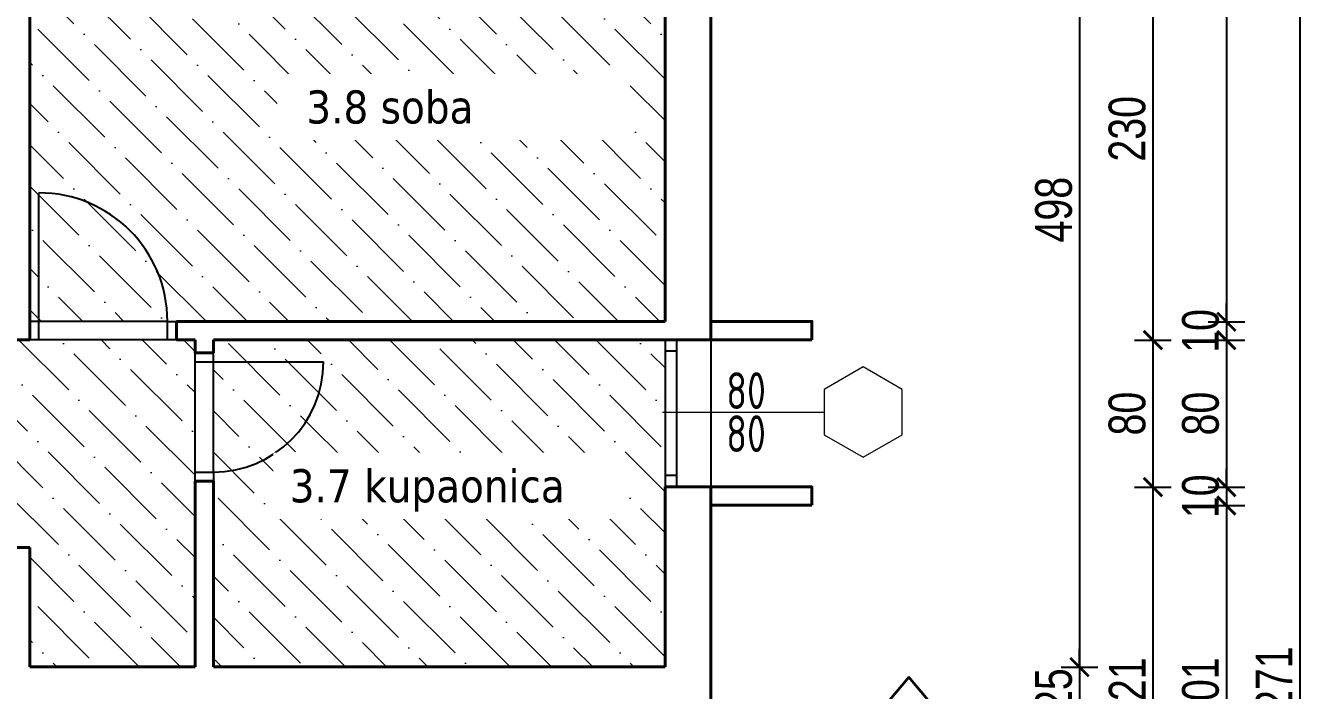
# Model space of a CAD drawing. Header units: millimetres. Extents: x 195897 to 285417, y -229751 to -116129.
# Drawn here: x 229102 to 229806, y -222599 to -222237 of the extents above; entities that cross this region are included whole.
import ezdxf
from ezdxf.enums import TextEntityAlignment as Align

# ---------------------------------------------------------------- set-up
doc = ezdxf.new("R2010")
doc.units = ezdxf.units.MM
doc.header["$PDMODE"] = 2
doc.linetypes.add('HIDDEN', pattern=[0.375, 0.25, -0.125])
doc.layers.get('0').update_dxf_attribs({"lineweight": 0})
doc.layers.get('Defpoints').update_dxf_attribs({"color": 250, "lineweight": 0})
for name, color, linetype, lineweight in [('06-hatch_grijano', 30, 'Continuous', 0), ('07-kote', 70, 'Continuous', 9), ('09-oznaka stavke', 1, 'Continuous', 0), ('TP_01 - 0.50', 1, 'Continuous', 40)]:
    doc.layers.add(name, color=color, linetype=linetype, lineweight=lineweight)
for name, color, linetype in [('TP_Otvori', 8, 'Continuous'), ('TP_Otvori.block', 8, 'Continuous'), ('zidovi', 1, 'Continuous')]:
    doc.layers.add(name, color=color, linetype=linetype)
doc.styles.add('isocpeur', font='isocpeur.ttf')
doc.styles.add('OPIS', font='hrcom.shx', dxfattribs={"width": 0.8, "height": 20})
doc.styles.add('tahoma10', font='tahoma.ttf', dxfattribs={"height": 2})
doc.dimstyles.new('ISO-25', dxfattribs={"dimtxt": 20, "dimasz": 10, "dimexe": 10, "dimexo": 10, "dimgap": 4, "dimtad": 1, "dimdec": 0, "dimtxsty": 'OPIS', "dimblk": 'ARCHTICK', "dimcen": 10, "dimdle": 10, "dimadec": 0, "dimazin": 0, "dimtfac": 1, "dimtdec": 0, "dimtix": 1, "dimtmove": 0, "dimatfit": 3, "dimldrblk": 'ARCHTICK', "dimfxl": 10, "dimfxlon": 1, "dimarcsym": 0})

# ---------------------------------------------------------------- blocks, each defined once
blk = doc.blocks.new('*U658')
at = {"layer": 'TP_Otvori'}
for p, q in [((5, 0), (5, 60)), ((5, 0), (0, 0)), ((65, 0), (5, 0)), ((5, -10), (5, 0)), ((65, -10), (65, 0)), ((65, 0), (70, 0)), ((70, -10), (0, -10))]:
    blk.add_line(p, q, dxfattribs=at)
blk.add_arc((5, 0), 60, 0.00001, 90.00001, dxfattribs=at)
blk = doc.blocks.new('*U655')
at = {"layer": 'TP_Otvori'}
for p, q in [((5, 0), (5, 70)), ((5, 0), (0, 0)), ((75, 0), (5, 0)), ((5, -10), (5, 0)), ((75, -10), (75, 0)), ((75, 0), (80, 0)), ((80, -10), (0, -10))]:
    blk.add_line(p, q, dxfattribs=at)
blk.add_arc((5, 0), 70, 0.00001, 90.00001, dxfattribs=at)
blk = doc.blocks.new('_ArchTick')
at = {"color": 0, "linetype": 'ByBlock', "lineweight": 0, "const_width": 0.15}
blk.add_lwpolyline([(-0.5, -0.5), (0.5, 0.5)], dxfattribs=at)
blk = doc.blocks.new('*D1482')
at = {"layer": '07-kote', "color": 0, "linetype": 'ByBlock', "lineweight": -2, "ltscale": 5, "transparency": 16777216}
for p, q in [((229676.17, -222078.17), (229676.17, -222596.17)), ((229666.17, -222088.17), (229686.17, -222088.17)), ((229666.17, -222586.17), (229686.17, -222586.17))]:
    blk.add_line(p, q, dxfattribs=at)
at = {"layer": 'Defpoints', "color": 0, "linetype": 'ByBlock', "ltscale": 5, "transparency": 16777216}
for p in [(229327.44, -222088.17), (229450.44, -222586.17), (229676.17, -222586.17)]:
    blk.add_point(p, dxfattribs=at)
at = {"layer": '07-kote', "color": 0, "linetype": 'ByBlock', "lineweight": -2, "ltscale": 5, "transparency": 16777216, "xscale": 10, "yscale": 10, "zscale": 10}
for p, rotation in [((229676.17, -222088.17), 90), ((229676.17, -222586.17), 270)]:
    blk.add_blockref('_ArchTick', p, dxfattribs=dict(at, rotation=rotation))
at = {"layer": '07-kote', "color": 0, "linetype": 'ByBlock', "ltscale": 5, "transparency": 16777216, "insert": (229662.17, -222337.17), "char_height": 20, "attachment_point": 5, "rotation": 90, "style": 'OPIS'}
blk.add_mtext('498', dxfattribs=at)
blk = doc.blocks.new('*D1483')
at = {"layer": '07-kote', "color": 0, "linetype": 'ByBlock', "lineweight": -2, "ltscale": 5, "transparency": 16777216}
for p, q in [((229676.17, -222586.17), (229676.17, -222576.17)), ((229666.17, -222586.17), (229686.17, -222586.17)), ((229676.17, -222586.17), (229676.17, -222611.17)), ((229666.17, -222611.17), (229686.17, -222611.17)), ((229676.17, -222611.17), (229676.17, -222621.17))]:
    blk.add_line(p, q, dxfattribs=at)
at = {"layer": 'Defpoints', "color": 0, "linetype": 'ByBlock', "ltscale": 5, "transparency": 16777216}
for p in [(229450.44, -222586.17), (229450.44, -222611.17), (229676.17, -222611.17)]:
    blk.add_point(p, dxfattribs=at)
at = {"layer": '07-kote', "color": 0, "linetype": 'ByBlock', "lineweight": -2, "ltscale": 5, "transparency": 16777216, "xscale": 10, "yscale": 10, "zscale": 10}
for p, rotation in [((229676.17, -222586.17), 270), ((229676.17, -222611.17), 90)]:
    blk.add_blockref('_ArchTick', p, dxfattribs=dict(at, rotation=rotation))
at = {"layer": '07-kote', "color": 0, "linetype": 'ByBlock', "ltscale": 5, "transparency": 16777216, "insert": (229662.17, -222598.67), "char_height": 20, "attachment_point": 5, "rotation": 90, "style": 'OPIS'}
blk.add_mtext('25', dxfattribs=at)
blk = doc.blocks.new('*D1497')
at = {"layer": '07-kote', "color": 0, "linetype": 'ByBlock', "lineweight": -2, "ltscale": 5, "transparency": 16777216}
for p, q in [((229716.17, -222168.17), (229716.17, -222418.17)), ((229706.17, -222178.17), (229726.17, -222178.17)), ((229706.17, -222408.17), (229726.17, -222408.17))]:
    blk.add_line(p, q, dxfattribs=at)
at = {"layer": 'Defpoints', "color": 0, "linetype": 'ByBlock', "ltscale": 5, "transparency": 16777216}
for p in [(229475.44, -222178.17), (229530.44, -222408.17), (229716.17, -222408.17)]:
    blk.add_point(p, dxfattribs=at)
at = {"layer": '07-kote', "color": 0, "linetype": 'ByBlock', "lineweight": -2, "ltscale": 5, "transparency": 16777216, "xscale": 10, "yscale": 10, "zscale": 10}
for p, rotation in [((229716.17, -222178.17), 90), ((229716.17, -222408.17), 270)]:
    blk.add_blockref('_ArchTick', p, dxfattribs=dict(at, rotation=rotation))
at = {"layer": '07-kote', "color": 0, "linetype": 'ByBlock', "ltscale": 5, "transparency": 16777216, "insert": (229702.17, -222293.17), "char_height": 20, "attachment_point": 5, "rotation": 90, "style": 'OPIS'}
blk.add_mtext('230', dxfattribs=at)
blk = doc.blocks.new('*D1498')
at = {"layer": '07-kote', "color": 0, "linetype": 'ByBlock', "lineweight": -2, "ltscale": 5, "transparency": 16777216}
for p, q in [((229716.17, -222398.17), (229716.17, -222498.17)), ((229706.17, -222408.17), (229726.17, -222408.17)), ((229706.17, -222488.17), (229726.17, -222488.17))]:
    blk.add_line(p, q, dxfattribs=at)
at = {"layer": 'Defpoints', "color": 0, "linetype": 'ByBlock', "ltscale": 5, "transparency": 16777216}
for p in [(229530.44, -222408.17), (229530.44, -222488.17), (229716.17, -222488.17)]:
    blk.add_point(p, dxfattribs=at)
at = {"layer": '07-kote', "color": 0, "linetype": 'ByBlock', "lineweight": -2, "ltscale": 5, "transparency": 16777216, "xscale": 10, "yscale": 10, "zscale": 10}
for p, rotation in [((229716.17, -222408.17), 90), ((229716.17, -222488.17), 270)]:
    blk.add_blockref('_ArchTick', p, dxfattribs=dict(at, rotation=rotation))
at = {"layer": '07-kote', "color": 0, "linetype": 'ByBlock', "ltscale": 5, "transparency": 16777216, "insert": (229702.17, -222448.17), "char_height": 20, "attachment_point": 5, "rotation": 90, "style": 'OPIS'}
blk.add_mtext('80', dxfattribs=at)
blk = doc.blocks.new('*D1499')
at = {"layer": '07-kote', "color": 0, "linetype": 'ByBlock', "lineweight": -2, "ltscale": 5, "transparency": 16777216}
for p, q in [((229716.17, -222478.17), (229716.17, -222719.17)), ((229706.17, -222488.17), (229726.17, -222488.17)), ((229706.17, -222709.17), (229726.17, -222709.17))]:
    blk.add_line(p, q, dxfattribs=at)
at = {"layer": 'Defpoints', "color": 0, "linetype": 'ByBlock', "ltscale": 5, "transparency": 16777216}
for p in [(229530.44, -222488.17), (229530.44, -222709.17), (229716.17, -222709.17)]:
    blk.add_point(p, dxfattribs=at)
at = {"layer": '07-kote', "color": 0, "linetype": 'ByBlock', "lineweight": -2, "ltscale": 5, "transparency": 16777216, "xscale": 10, "yscale": 10, "zscale": 10}
for p, rotation in [((229716.17, -222488.17), 90), ((229716.17, -222709.17), 270)]:
    blk.add_blockref('_ArchTick', p, dxfattribs=dict(at, rotation=rotation))
at = {"layer": '07-kote', "color": 0, "linetype": 'ByBlock', "ltscale": 5, "transparency": 16777216, "insert": (229702.17, -222598.67), "char_height": 20, "attachment_point": 5, "rotation": 90, "style": 'OPIS'}
blk.add_mtext('221', dxfattribs=at)
blk = doc.blocks.new('*D1510')
at = {"layer": '07-kote', "color": 0, "linetype": 'ByBlock', "lineweight": -2, "ltscale": 5, "transparency": 16777216}
for p, q in [((229756.17, -221953.17), (229756.17, -222408.17)), ((229746.17, -221963.17), (229766.17, -221963.17)), ((229746.17, -222398.17), (229766.17, -222398.17))]:
    blk.add_line(p, q, dxfattribs=at)
at = {"layer": 'Defpoints', "color": 0, "linetype": 'ByBlock', "ltscale": 5, "transparency": 16777216}
for p in [(229475.44, -221963.17), (229530.44, -222398.17), (229756.17, -222398.17)]:
    blk.add_point(p, dxfattribs=at)
at = {"layer": '07-kote', "color": 0, "linetype": 'ByBlock', "lineweight": -2, "ltscale": 5, "transparency": 16777216, "xscale": 10, "yscale": 10, "zscale": 10}
for p, rotation in [((229756.17, -221963.17), 90), ((229756.17, -222398.17), 270)]:
    blk.add_blockref('_ArchTick', p, dxfattribs=dict(at, rotation=rotation))
at = {"layer": '07-kote', "color": 0, "linetype": 'ByBlock', "ltscale": 5, "transparency": 16777216, "insert": (229742.17, -222180.67), "char_height": 20, "attachment_point": 5, "rotation": 90, "style": 'OPIS'}
blk.add_mtext('435', dxfattribs=at)
blk = doc.blocks.new('*D1511')
at = {"layer": '07-kote', "color": 0, "linetype": 'ByBlock', "lineweight": -2, "ltscale": 5, "transparency": 16777216}
for p, q in [((229756.17, -222398.17), (229756.17, -222388.17)), ((229746.17, -222398.17), (229766.17, -222398.17)), ((229756.17, -222398.17), (229756.17, -222408.17)), ((229746.17, -222408.17), (229766.17, -222408.17)), ((229756.17, -222408.17), (229756.17, -222418.17))]:
    blk.add_line(p, q, dxfattribs=at)
at = {"layer": 'Defpoints', "color": 0, "linetype": 'ByBlock', "ltscale": 5, "transparency": 16777216}
for p in [(229530.44, -222398.17), (229530.44, -222408.17), (229756.17, -222408.17)]:
    blk.add_point(p, dxfattribs=at)
at = {"layer": '07-kote', "color": 0, "linetype": 'ByBlock', "lineweight": -2, "ltscale": 5, "transparency": 16777216, "xscale": 10, "yscale": 10, "zscale": 10}
for p, rotation in [((229756.17, -222398.17), 270), ((229756.17, -222408.17), 90)]:
    blk.add_blockref('_ArchTick', p, dxfattribs=dict(at, rotation=rotation))
at = {"layer": '07-kote', "color": 0, "linetype": 'ByBlock', "ltscale": 5, "transparency": 16777216, "insert": (229742.17, -222403.17), "char_height": 20, "attachment_point": 5, "rotation": 90, "style": 'OPIS'}
blk.add_mtext('10', dxfattribs=at)
blk = doc.blocks.new('*D1512')
at = {"layer": '07-kote', "color": 0, "linetype": 'ByBlock', "lineweight": -2, "ltscale": 5, "transparency": 16777216}
for p, q in [((229756.17, -222398.17), (229756.17, -222498.17)), ((229746.17, -222408.17), (229766.17, -222408.17)), ((229746.17, -222488.17), (229766.17, -222488.17))]:
    blk.add_line(p, q, dxfattribs=at)
at = {"layer": 'Defpoints', "color": 0, "linetype": 'ByBlock', "ltscale": 5, "transparency": 16777216}
for p in [(229530.44, -222408.17), (229530.44, -222488.17), (229756.17, -222488.17)]:
    blk.add_point(p, dxfattribs=at)
at = {"layer": '07-kote', "color": 0, "linetype": 'ByBlock', "lineweight": -2, "ltscale": 5, "transparency": 16777216, "xscale": 10, "yscale": 10, "zscale": 10}
for p, rotation in [((229756.17, -222408.17), 90), ((229756.17, -222488.17), 270)]:
    blk.add_blockref('_ArchTick', p, dxfattribs=dict(at, rotation=rotation))
at = {"layer": '07-kote', "color": 0, "linetype": 'ByBlock', "ltscale": 5, "transparency": 16777216, "insert": (229742.17, -222448.17), "char_height": 20, "attachment_point": 5, "rotation": 90, "style": 'OPIS'}
blk.add_mtext('80', dxfattribs=at)
blk = doc.blocks.new('*D1513')
at = {"layer": '07-kote', "color": 0, "linetype": 'ByBlock', "lineweight": -2, "ltscale": 5, "transparency": 16777216}
for p, q in [((229756.17, -222488.17), (229756.17, -222478.17)), ((229746.17, -222488.17), (229766.17, -222488.17)), ((229756.17, -222488.17), (229756.17, -222498.17)), ((229746.17, -222498.17), (229766.17, -222498.17)), ((229756.17, -222498.17), (229756.17, -222508.17))]:
    blk.add_line(p, q, dxfattribs=at)
at = {"layer": 'Defpoints', "color": 0, "linetype": 'ByBlock', "ltscale": 5, "transparency": 16777216}
for p in [(229530.44, -222488.17), (229530.44, -222498.17), (229756.17, -222498.17)]:
    blk.add_point(p, dxfattribs=at)
at = {"layer": '07-kote', "color": 0, "linetype": 'ByBlock', "lineweight": -2, "ltscale": 5, "transparency": 16777216, "xscale": 10, "yscale": 10, "zscale": 10}
for p, rotation in [((229756.17, -222488.17), 270), ((229756.17, -222498.17), 90)]:
    blk.add_blockref('_ArchTick', p, dxfattribs=dict(at, rotation=rotation))
at = {"layer": '07-kote', "color": 0, "linetype": 'ByBlock', "ltscale": 5, "transparency": 16777216, "insert": (229742.17, -222493.17), "char_height": 20, "attachment_point": 5, "rotation": 90, "style": 'OPIS'}
blk.add_mtext('10', dxfattribs=at)
blk = doc.blocks.new('*D1514')
at = {"layer": '07-kote', "color": 0, "linetype": 'ByBlock', "lineweight": -2, "ltscale": 5, "transparency": 16777216}
for p, q in [((229756.17, -222488.17), (229756.17, -222709.17)), ((229746.17, -222498.17), (229766.17, -222498.17)), ((229746.17, -222699.17), (229766.17, -222699.17))]:
    blk.add_line(p, q, dxfattribs=at)
at = {"layer": 'Defpoints', "color": 0, "linetype": 'ByBlock', "ltscale": 5, "transparency": 16777216}
for p in [(229530.44, -222498.17), (229530.44, -222699.17), (229756.17, -222699.17)]:
    blk.add_point(p, dxfattribs=at)
at = {"layer": '07-kote', "color": 0, "linetype": 'ByBlock', "lineweight": -2, "ltscale": 5, "transparency": 16777216, "xscale": 10, "yscale": 10, "zscale": 10}
for p, rotation in [((229756.17, -222498.17), 90), ((229756.17, -222699.17), 270)]:
    blk.add_blockref('_ArchTick', p, dxfattribs=dict(at, rotation=rotation))
at = {"layer": '07-kote', "color": 0, "linetype": 'ByBlock', "ltscale": 5, "transparency": 16777216, "insert": (229742.17, -222598.67), "char_height": 20, "attachment_point": 5, "rotation": 90, "style": 'OPIS'}
blk.add_mtext('201', dxfattribs=at)
blk = doc.blocks.new('*D1521')
at = {"layer": '07-kote', "color": 0, "linetype": 'ByBlock', "lineweight": -2, "ltscale": 5, "transparency": 16777216}
for p, q in [((229796.17, -221953.17), (229796.17, -223244.17)), ((229786.17, -221963.17), (229806.17, -221963.17)), ((229786.17, -223234.17), (229806.17, -223234.17))]:
    blk.add_line(p, q, dxfattribs=at)
at = {"layer": 'Defpoints', "color": 0, "linetype": 'ByBlock', "ltscale": 5, "transparency": 16777216}
for p in [(229475.44, -221963.17), (229475.44, -223234.17), (229796.17, -223234.17)]:
    blk.add_point(p, dxfattribs=at)
at = {"layer": '07-kote', "color": 0, "linetype": 'ByBlock', "lineweight": -2, "ltscale": 5, "transparency": 16777216, "xscale": 10, "yscale": 10, "zscale": 10}
for p, rotation in [((229796.17, -221963.17), 90), ((229796.17, -223234.17), 270)]:
    blk.add_blockref('_ArchTick', p, dxfattribs=dict(at, rotation=rotation))
at = {"layer": '07-kote', "color": 0, "linetype": 'ByBlock', "ltscale": 5, "transparency": 16777216, "insert": (229782.17, -222598.67), "char_height": 20, "attachment_point": 5, "rotation": 90, "style": 'OPIS'}
blk.add_mtext('1271', dxfattribs=at)
blk = doc.blocks.new('*D1456')
at = {"layer": '07-kote', "color": 0, "linetype": 'ByBlock', "lineweight": -2, "ltscale": 5, "transparency": 16777216}
for p, q in [((229475.44, -221468.16), (229475.44, -221448.16)), ((229530.44, -221468.16), (229530.44, -221448.16)), ((229465.44, -221458.16), (229540.44, -221458.16))]:
    blk.add_line(p, q, dxfattribs=at)
at = {"layer": 'Defpoints', "color": 0, "linetype": 'ByBlock', "ltscale": 5, "transparency": 16777216}
for p in [(229530.44, -221458.16), (229475.44, -222398.17), (229530.44, -222398.17)]:
    blk.add_point(p, dxfattribs=at)
at = {"layer": '07-kote', "color": 0, "linetype": 'ByBlock', "lineweight": -2, "ltscale": 5, "transparency": 16777216, "xscale": 10, "yscale": 10, "zscale": 10, "rotation": 180}
blk.add_blockref('_ArchTick', (229475.44, -221458.16), dxfattribs=at)
at = {"layer": '07-kote', "color": 0, "linetype": 'ByBlock', "lineweight": -2, "ltscale": 5, "transparency": 16777216, "xscale": 10, "yscale": 10, "zscale": 10}
blk.add_blockref('_ArchTick', (229530.44, -221458.16), dxfattribs=at)
at = {"layer": '07-kote', "color": 0, "linetype": 'ByBlock', "ltscale": 5, "transparency": 16777216, "insert": (229502.94, -221444.16), "char_height": 20, "attachment_point": 5, "style": 'OPIS'}
blk.add_mtext('55', dxfattribs=at)
blk = doc.blocks.new('*U1887')
blk.add_lwpolyline([(0, 31.05), (0, -59.18)])
blk.add_lwpolyline([(-12.61, -59.18), (-25.22, -81.02), (-12.61, -102.86), (12.61, -102.86), (25.22, -81.02), (12.61, -59.18)], close=True)
at = {"style": 'isocpeur', "width": 0.75}
for tag, p in [('VIS', (-12, -15.62)), ('SIR', (12, -15.62))]:
    blk.add_attdef(tag, text='', height=15, rotation=270, dxfattribs=at).set_placement(p, align=Align.MIDDLE)
blk.add_attdef('BR', text='', height=20, rotation=268, dxfattribs=at).set_placement((0, -81.02), align=Align.MIDDLE_CENTER)

msp = doc.modelspace()

# ---------------------------------------------------------------- hatches: boundary and pattern name
at = {"layer": '06-hatch_grijano'}
h = msp.add_hatch(dxfattribs=at)
h.set_pattern_fill('ANSI36', color=256, scale=5, angle=270, style=0)
h.paths.add_polyline_path([(229104.44, -222088.03), (229450.44, -222088.03), (229450.44, -222398.03), (229104.44, -222398.03)])
h.paths.add_polyline_path([(229243.79, -222300.7), (229353.96, -222300.7), (229353.96, -222261.82), (229243.79, -222261.82)], flags=24)
h = msp.add_hatch(dxfattribs=at)
h.set_pattern_fill('ANSI36', color=256, scale=5, angle=270, style=0)
h.paths.add_polyline_path([(228731.44, -222408.03), (229194.44, -222408.03), (229194.44, -222586.03), (229104.44, -222586.03), (229104.44, -222521.03), (229079.44, -222521.03), (229079.44, -222586.03), (228731.44, -222586.03)])
h.paths.add_polyline_path([(228894.52, -222494.85), (229019.01, -222494.85), (229019.01, -222455.97), (228894.52, -222455.97)], flags=24)
h = msp.add_hatch(dxfattribs=at)
h.set_pattern_fill('ANSI36', color=256, scale=5, angle=270, style=0)
h.paths.add_polyline_path([(229204.44, -222586.03), (229450.44, -222586.03), (229450.44, -222408.03), (229204.44, -222408.03)])
h.paths.add_polyline_path([(229240.35, -222506.87), (229401.75, -222506.87), (229401.75, -222467.99), (229240.35, -222467.99)], flags=24)

# ---------------------------------------------------------------- linework, layer by layer
at = {"layer": '06-hatch_grijano', "linetype": 'ByBlock', "ltscale": 5}
msp.add_lwpolyline([(228731.44, -222408.03), (229194.44, -222408.03), (229194.44, -222586.03), (229104.44, -222586.03), (229104.44, -222521.03), (229079.44, -222521.03), (229079.44, -222586.03), (228731.44, -222586.03), (228731.44, -222408.03)], dxfattribs=at)
at = {"layer": 'Defpoints', "linetype": 'ByBlock', "ltscale": 5}
for points in [[(229676.17, -223800.96), (229676.17, -221383.12)], [(229716.17, -223800.96), (229716.17, -221383.12)], [(229756.17, -223800.96), (229756.17, -221383.12)], [(229796.17, -223800.96), (229796.17, -221383.12)]]:
    msp.add_lwpolyline(points, dxfattribs=at)
at = {"layer": 'TP_01 - 0.50'}
for p, q in [((229104.44, -222398.03), (229104.44, -222088.03)), ((229450.44, -222398.03), (229450.44, -222178.03)), ((229475.44, -222408.03), (229475.44, -222178.03)), ((229104.44, -222398.03), (229104.44, -222408.03)), ((229184.44, -222398.03), (229184.44, -222408.03)), ((229198.44, -222398.03), (229184.44, -222398.03)), ((229198.44, -222398.03), (229450.44, -222398.03)), ((228843.44, -222408.03), (229104.44, -222408.03)), ((229194.44, -222408.03), (229184.44, -222408.03)), ((229194.44, -222415.03), (229194.44, -222408.03)), ((229204.44, -222408.03), (229450.44, -222408.03)), ((229204.44, -222415.03), (229204.44, -222408.03)), ((229450.44, -222408.03), (229475.44, -222408.03)), ((229475.44, -222408.03), (229450.44, -222408.03)), ((229204.44, -222415.03), (229194.44, -222415.03)), ((229194.44, -222586.03), (229194.44, -222485.03)), ((229204.44, -222485.03), (229194.44, -222485.03)), ((229204.44, -222586.03), (229204.44, -222485.03)), ((229450.44, -222586.03), (229450.44, -222488.03)), ((229450.44, -222488.03), (229475.44, -222488.03)), ((229475.44, -222488.03), (229450.44, -222488.03)), ((229475.44, -222709.03), (229475.44, -222488.03)), ((229079.44, -222521.03), (229104.44, -222521.03)), ((229104.44, -222586.03), (229104.44, -222521.03)), ((229104.44, -222586.03), (229194.44, -222586.03)), ((229204.44, -222586.03), (229450.44, -222586.03))]:
    msp.add_line(p, q, dxfattribs=at)
for points in [[(229530.44, -222408.03), (229475.44, -222408.03), (229475.44, -222398.03), (229530.44, -222398.03), (229530.44, -222408.03)], [(229530.44, -222498.03), (229475.44, -222498.03), (229475.44, -222488.03), (229530.44, -222488.03), (229530.44, -222498.03)]]:
    msp.add_lwpolyline(points, dxfattribs=at)
at = {"layer": 'TP_Otvori'}
for p, q in [((229450.44, -222408.03), (229450.44, -222488.03)), ((229450.44, -222408.03), (229450.44, -222488.03)), ((229456.69, -222408.03), (229456.69, -222488.03)), ((229475.44, -222408.03), (229475.44, -222488.03)), ((229456.69, -222414.28), (229450.44, -222414.28)), ((229456.69, -222481.78), (229450.44, -222481.78))]:
    msp.add_line(p, q, dxfattribs=at)
at = {"layer": 'zidovi', "lineweight": 35}
msp.add_lwpolyline([(229583.19, -222591.61), (229555.42, -222624.57), (229610.96, -222624.57), (229583.19, -222591.61)], dxfattribs=at)

# ---------------------------------------------------------------- block references
at = {"layer": '09-oznaka stavke', "linetype": 'HIDDEN', "ltscale": 50}
ref = msp.add_blockref('*U1887', (229479.34, -222447.35), dxfattribs=dict(at, xscale=0.9750000000000001, yscale=0.9750000000000001, zscale=0.9750000000000001, rotation=90.0017920265444))
ref.add_attrib('SIR', '80', dxfattribs={"layer": '0', "height": 20, "rotation": 0.00179, "style": 'isocpeur', "width": 0.75}).set_placement((229494.57, -222435.65), align=Align.MIDDLE)
ref.add_attrib('VIS', '80', dxfattribs={"layer": '0', "height": 20, "rotation": 0.00179, "style": 'isocpeur', "width": 0.75}).set_placement((229494.57, -222459.05), align=Align.MIDDLE)
at = {"layer": 'TP_Otvori.block'}
msp.add_blockref('*U655', (229104.44, -222398.03), dxfattribs=at)
at = {"layer": 'TP_Otvori.block', "rotation": 270}
msp.add_blockref('*U658', (229204.44, -222415.03), dxfattribs=at)

# ---------------------------------------------------------------- dimensions: what is measured, and where the dimension line sits
at = {"layer": '07-kote', "linetype": 'ByBlock', "ltscale": 5}
dim = msp.add_linear_dim(base=(229530.44, -221458.16), p1=(229475.44, -222398.17), p2=(229530.44, -222398.17), dimstyle='ISO-25', dxfattribs=at)
dim.commit()
dim.dimension.update_dxf_attribs({"geometry": '*D1456', "text_midpoint": (229502.94, -221444.16)})
for base, p1, p2, picture, middle in [((229756.17, -222398.17), (229475.44, -221963.17), (229530.44, -222398.17), '*D1510', (229742.17, -222180.67)), ((229796.17, -223234.17), (229475.44, -221963.17), (229475.44, -223234.17), '*D1521', (229782.17, -222598.67)), ((229716.17, -222408.17), (229475.44, -222178.17), (229530.44, -222408.17), '*D1497', (229702.17, -222293.17)), ((229756.17, -222408.17), (229530.44, -222398.17), (229530.44, -222408.17), '*D1511', (229742.17, -222403.17)), ((229716.17, -222488.17), (229530.44, -222408.17), (229530.44, -222488.17), '*D1498', (229702.17, -222448.17)), ((229756.17, -222488.17), (229530.44, -222408.17), (229530.44, -222488.17), '*D1512', (229742.17, -222448.17)), ((229756.17, -222498.17), (229530.44, -222488.17), (229530.44, -222498.17), '*D1513', (229742.17, -222493.17)), ((229716.17, -222709.17), (229530.44, -222488.17), (229530.44, -222709.17), '*D1499', (229702.17, -222598.67)), ((229756.17, -222699.17), (229530.44, -222498.17), (229530.44, -222699.17), '*D1514', (229742.17, -222598.67)), ((229676.17, -222611.17), (229450.44, -222586.17), (229450.44, -222611.17), '*D1483', (229662.17, -222598.67))]:
    dim = msp.add_linear_dim(base=base, p1=p1, p2=p2, angle=90, dimstyle='ISO-25', override={"dimtmove": 1}, dxfattribs=at)
    dim.commit()
    dim.dimension.update_dxf_attribs({"geometry": picture, "text_midpoint": middle})

# ---------------------------------------------------------------- next in the draw order: texts
at = {"layer": '07-kote', "linetype": 'ByBlock', "ltscale": 5, "char_height": 18, "attachment_point": 1, "style": 'tahoma10', "bg_fill": 2}
for s, insert in [('\\pt90; 3.8 soba ', (229248.29, -222272.28)), ('\\pt90;3.7 kupaonica ', (229246.03, -222478.45))]:
    msp.add_mtext_dynamic_manual_height_columns(s, width=171.7931, gutter_width=10, heights=[2.54], dxfattribs=dict(at, insert=insert))

# ---------------------------------------------------------------- next in the draw order: linework, layer by layer
at = {"layer": '06-hatch_grijano', "linetype": 'ByBlock', "ltscale": 5}
for points in [[(229104.44, -222088.03), (229450.44, -222088.03), (229450.44, -222398.03), (229104.44, -222398.03)], [(229204.44, -222586.03), (229450.44, -222586.03), (229450.44, -222408.03), (229204.44, -222408.03)]]:
    msp.add_lwpolyline(points, close=True, dxfattribs=at)

# ---------------------------------------------------------------- next in the draw order: dimensions: what is measured, and where the dimension line sits
at = {"layer": '07-kote', "linetype": 'ByBlock', "ltscale": 5}
dim = msp.add_linear_dim(base=(229676.17, -222586.17), p1=(229327.44, -222088.17), p2=(229450.44, -222586.17), angle=90, dimstyle='ISO-25', override={"dimtmove": 1}, dxfattribs=at)
dim.commit()
dim.dimension.update_dxf_attribs({"geometry": '*D1482', "text_midpoint": (229662.17, -222337.17)})

doc.saveas('drawing.dxf')
